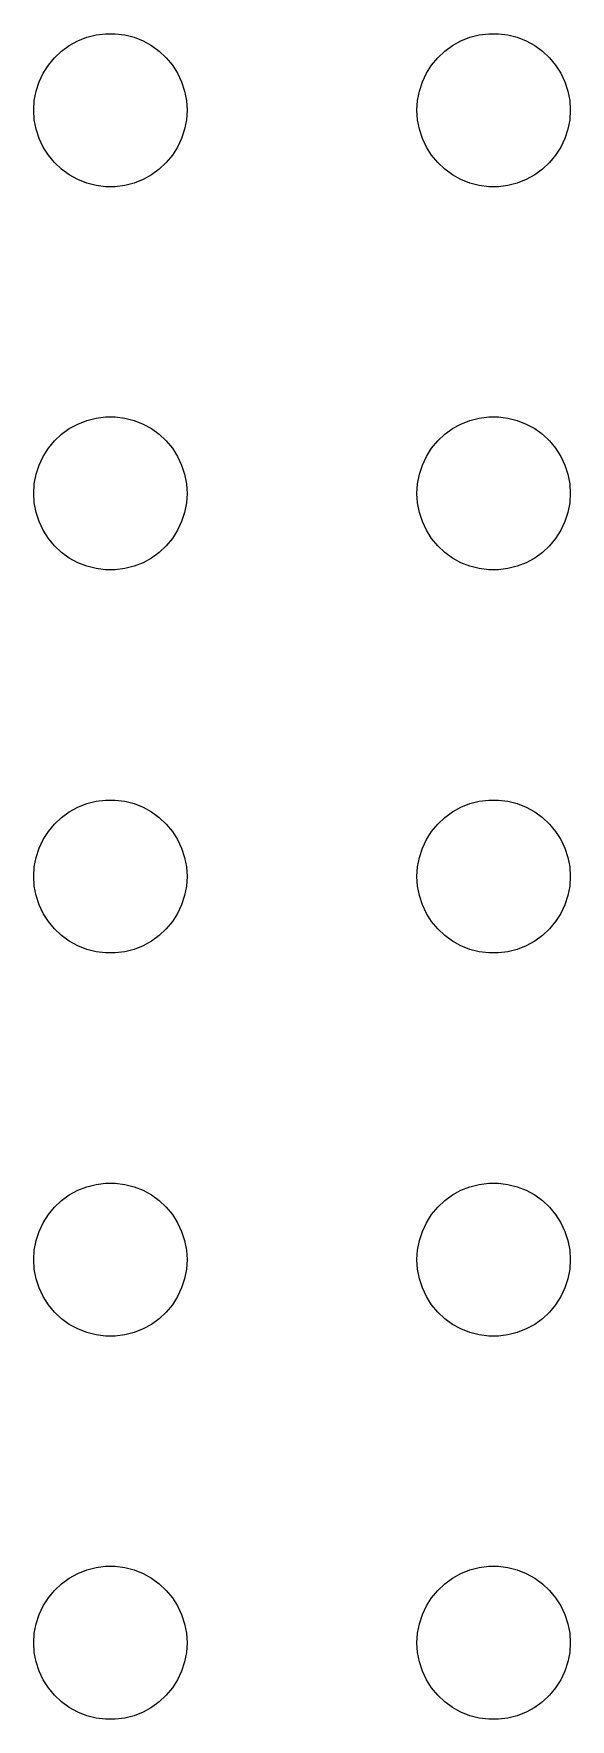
# Model space of a CAD drawing. Header units: metres. Extents: x -150 to 150, y -149 to 149.
# Drawn here: x -76.5 to -66, y -76.5 to -43.5 of the extents above; entities that cross this region are included whole.
import ezdxf

# ---------------------------------------------------------------- set-up
doc = ezdxf.new("R2010")
doc.units = ezdxf.units.M

msp = doc.modelspace()

# ---------------------------------------------------------------- linework, layer by layer
for p, q in [((-75.4635, -43.5734), (-75.2811, -43.5266)), ((-75.2811, -43.5266), (-75.0942, -43.503)), ((-75.0942, -43.503), (-74.9058, -43.503)), ((-74.9058, -43.503), (-74.7189, -43.5266)), ((-74.7189, -43.5266), (-74.5365, -43.5734)), ((-67.9635, -43.5734), (-67.7811, -43.5266)), ((-67.7811, -43.5266), (-67.5942, -43.503)), ((-67.5942, -43.503), (-67.4058, -43.503)), ((-67.4058, -43.503), (-67.2189, -43.5266)), ((-67.2189, -43.5266), (-67.0365, -43.5734)), ((-76.0934, -43.9732), (-75.9561, -43.8442)), ((-75.9561, -43.8442), (-75.8037, -43.7335)), ((-75.8037, -43.7335), (-75.6387, -43.6428)), ((-75.6387, -43.6428), (-75.4635, -43.5734)), ((-74.5365, -43.5734), (-74.3613, -43.6428)), ((-74.3613, -43.6428), (-74.1963, -43.7335)), ((-74.1963, -43.7335), (-74.0439, -43.8442)), ((-74.0439, -43.8442), (-73.9065, -43.9732)), ((-68.5934, -43.9732), (-68.4561, -43.8442)), ((-68.4561, -43.8442), (-68.3037, -43.7335)), ((-68.3037, -43.7335), (-68.1387, -43.6428)), ((-68.1387, -43.6428), (-67.9635, -43.5734)), ((-67.0365, -43.5734), (-66.8613, -43.6428)), ((-66.8613, -43.6428), (-66.6963, -43.7335)), ((-66.6963, -43.7335), (-66.5439, -43.8442)), ((-66.5439, -43.8442), (-66.4065, -43.9732)), ((-76.3145, -44.2774), (-76.2135, -44.1183)), ((-76.2135, -44.1183), (-76.0934, -43.9732)), ((-73.9065, -43.9732), (-73.7865, -44.1183)), ((-73.7865, -44.1183), (-73.6855, -44.2774)), ((-68.8145, -44.2774), (-68.7135, -44.1183)), ((-68.7135, -44.1183), (-68.5934, -43.9732)), ((-66.4065, -43.9732), (-66.2865, -44.1183)), ((-66.2865, -44.1183), (-66.1855, -44.2774)), ((-76.4529, -44.627), (-76.3947, -44.4478)), ((-76.3947, -44.4478), (-76.3145, -44.2774)), ((-73.6855, -44.2774), (-73.6053, -44.4478)), ((-73.6053, -44.4478), (-73.5471, -44.627)), ((-68.9529, -44.627), (-68.8947, -44.4478)), ((-68.8947, -44.4478), (-68.8145, -44.2774)), ((-66.1855, -44.2774), (-66.1053, -44.4478)), ((-66.1053, -44.4478), (-66.0471, -44.627)), ((-76.5, -45), (-76.4882, -44.812)), ((-76.4882, -44.812), (-76.4529, -44.627)), ((-73.5471, -44.627), (-73.5118, -44.812)), ((-73.5118, -44.812), (-73.5, -45)), ((-69, -45), (-68.9882, -44.812)), ((-68.9882, -44.812), (-68.9529, -44.627)), ((-66.0471, -44.627), (-66.0118, -44.812)), ((-66.0118, -44.812), (-66, -45)), ((-76.4882, -45.188), (-76.5, -45)), ((-76.4529, -45.373), (-76.4882, -45.188)), ((-73.5118, -45.188), (-73.5471, -45.373)), ((-73.5, -45), (-73.5118, -45.188)), ((-68.9882, -45.188), (-69, -45)), ((-68.9529, -45.373), (-68.9882, -45.188)), ((-66.0118, -45.188), (-66.0471, -45.373)), ((-66, -45), (-66.0118, -45.188)), ((-76.3947, -45.5522), (-76.4529, -45.373)), ((-73.5471, -45.373), (-73.6053, -45.5522)), ((-68.8947, -45.5522), (-68.9529, -45.373)), ((-66.0471, -45.373), (-66.1053, -45.5522)), ((-76.3145, -45.7226), (-76.3947, -45.5522)), ((-76.2135, -45.8817), (-76.3145, -45.7226)), ((-73.6855, -45.7226), (-73.7865, -45.8817)), ((-73.6053, -45.5522), (-73.6855, -45.7226)), ((-68.8145, -45.7226), (-68.8947, -45.5522)), ((-68.7135, -45.8817), (-68.8145, -45.7226)), ((-66.1855, -45.7226), (-66.2865, -45.8817)), ((-66.1053, -45.5522), (-66.1855, -45.7226)), ((-76.0934, -46.0268), (-76.2135, -45.8817)), ((-75.9561, -46.1558), (-76.0934, -46.0268)), ((-75.8037, -46.2665), (-75.9561, -46.1558)), ((-74.0439, -46.1558), (-74.1963, -46.2665)), ((-73.9065, -46.0268), (-74.0439, -46.1558)), ((-73.7865, -45.8817), (-73.9065, -46.0268)), ((-68.5934, -46.0268), (-68.7135, -45.8817)), ((-68.4561, -46.1558), (-68.5934, -46.0268)), ((-68.3037, -46.2665), (-68.4561, -46.1558)), ((-66.5439, -46.1558), (-66.6963, -46.2665)), ((-66.4065, -46.0268), (-66.5439, -46.1558)), ((-66.2865, -45.8817), (-66.4065, -46.0268)), ((-75.6387, -46.3572), (-75.8037, -46.2665)), ((-75.4635, -46.4266), (-75.6387, -46.3572)), ((-75.2811, -46.4734), (-75.4635, -46.4266)), ((-75.0942, -46.497), (-75.2811, -46.4734)), ((-74.9058, -46.497), (-75.0942, -46.497)), ((-74.7189, -46.4734), (-74.9058, -46.497)), ((-74.5365, -46.4266), (-74.7189, -46.4734)), ((-74.3613, -46.3572), (-74.5365, -46.4266)), ((-74.1963, -46.2665), (-74.3613, -46.3572)), ((-68.1387, -46.3572), (-68.3037, -46.2665)), ((-67.9635, -46.4266), (-68.1387, -46.3572)), ((-67.7811, -46.4734), (-67.9635, -46.4266)), ((-67.5942, -46.497), (-67.7811, -46.4734)), ((-67.4058, -46.497), (-67.5942, -46.497)), ((-67.2189, -46.4734), (-67.4058, -46.497)), ((-67.0365, -46.4266), (-67.2189, -46.4734)), ((-66.8613, -46.3572), (-67.0365, -46.4266)), ((-66.6963, -46.2665), (-66.8613, -46.3572)), ((-75.6387, -51.1428), (-75.4635, -51.0734)), ((-75.4635, -51.0734), (-75.2811, -51.0266)), ((-75.2811, -51.0266), (-75.0942, -51.003)), ((-75.0942, -51.003), (-74.9058, -51.003)), ((-74.9058, -51.003), (-74.7189, -51.0266)), ((-74.7189, -51.0266), (-74.5365, -51.0734)), ((-74.5365, -51.0734), (-74.3613, -51.1428)), ((-68.1387, -51.1428), (-67.9635, -51.0734)), ((-67.9635, -51.0734), (-67.7811, -51.0266)), ((-67.7811, -51.0266), (-67.5942, -51.003)), ((-67.5942, -51.003), (-67.4058, -51.003)), ((-67.4058, -51.003), (-67.2189, -51.0266)), ((-67.2189, -51.0266), (-67.0365, -51.0734)), ((-67.0365, -51.0734), (-66.8613, -51.1428)), ((-76.0934, -51.4732), (-75.9561, -51.3442)), ((-75.9561, -51.3442), (-75.8037, -51.2335)), ((-75.8037, -51.2335), (-75.6387, -51.1428)), ((-74.3613, -51.1428), (-74.1963, -51.2335)), ((-74.1963, -51.2335), (-74.0439, -51.3442)), ((-74.0439, -51.3442), (-73.9065, -51.4732)), ((-68.5934, -51.4732), (-68.4561, -51.3442)), ((-68.4561, -51.3442), (-68.3037, -51.2335)), ((-68.3037, -51.2335), (-68.1387, -51.1428)), ((-66.8613, -51.1428), (-66.6963, -51.2335)), ((-66.6963, -51.2335), (-66.5439, -51.3442)), ((-66.5439, -51.3442), (-66.4065, -51.4732)), ((-76.3947, -51.9478), (-76.3145, -51.7774)), ((-76.3145, -51.7774), (-76.2135, -51.6183)), ((-76.2135, -51.6183), (-76.0934, -51.4732)), ((-73.9065, -51.4732), (-73.7865, -51.6183)), ((-73.7865, -51.6183), (-73.6855, -51.7774)), ((-73.6855, -51.7774), (-73.6053, -51.9478)), ((-68.8947, -51.9478), (-68.8145, -51.7774)), ((-68.8145, -51.7774), (-68.7135, -51.6183)), ((-68.7135, -51.6183), (-68.5934, -51.4732)), ((-66.4065, -51.4732), (-66.2865, -51.6183)), ((-66.2865, -51.6183), (-66.1855, -51.7774)), ((-66.1855, -51.7774), (-66.1053, -51.9478)), ((-76.4882, -52.312), (-76.4529, -52.127)), ((-76.4529, -52.127), (-76.3947, -51.9478)), ((-73.6053, -51.9478), (-73.5471, -52.127)), ((-73.5471, -52.127), (-73.5118, -52.312)), ((-68.9882, -52.312), (-68.9529, -52.127)), ((-68.9529, -52.127), (-68.8947, -51.9478)), ((-66.1053, -51.9478), (-66.0471, -52.127)), ((-66.0471, -52.127), (-66.0118, -52.312)), ((-76.5, -52.5), (-76.4882, -52.312)), ((-73.5118, -52.312), (-73.5, -52.5)), ((-69, -52.5), (-68.9882, -52.312)), ((-66.0118, -52.312), (-66, -52.5)), ((-76.4882, -52.688), (-76.5, -52.5)), ((-76.4529, -52.873), (-76.4882, -52.688)), ((-73.5118, -52.688), (-73.5471, -52.873)), ((-73.5, -52.5), (-73.5118, -52.688)), ((-68.9882, -52.688), (-69, -52.5)), ((-68.9529, -52.873), (-68.9882, -52.688)), ((-66.0118, -52.688), (-66.0471, -52.873)), ((-66, -52.5), (-66.0118, -52.688)), ((-76.3947, -53.0522), (-76.4529, -52.873)), ((-76.3145, -53.2226), (-76.3947, -53.0522)), ((-73.6053, -53.0522), (-73.6855, -53.2226)), ((-73.5471, -52.873), (-73.6053, -53.0522)), ((-68.8947, -53.0522), (-68.9529, -52.873)), ((-68.8145, -53.2226), (-68.8947, -53.0522)), ((-66.1053, -53.0522), (-66.1855, -53.2226)), ((-66.0471, -52.873), (-66.1053, -53.0522)), ((-76.2135, -53.3817), (-76.3145, -53.2226)), ((-76.0934, -53.5268), (-76.2135, -53.3817)), ((-73.7865, -53.3817), (-73.9065, -53.5268)), ((-73.6855, -53.2226), (-73.7865, -53.3817)), ((-68.7135, -53.3817), (-68.8145, -53.2226)), ((-68.5934, -53.5268), (-68.7135, -53.3817)), ((-66.2865, -53.3817), (-66.4065, -53.5268)), ((-66.1855, -53.2226), (-66.2865, -53.3817)), ((-75.9561, -53.6558), (-76.0934, -53.5268)), ((-75.8037, -53.7665), (-75.9561, -53.6558)), ((-75.6387, -53.8572), (-75.8037, -53.7665)), ((-74.1963, -53.7665), (-74.3613, -53.8572)), ((-74.0439, -53.6558), (-74.1963, -53.7665)), ((-73.9065, -53.5268), (-74.0439, -53.6558)), ((-68.4561, -53.6558), (-68.5934, -53.5268)), ((-68.3037, -53.7665), (-68.4561, -53.6558)), ((-68.1387, -53.8572), (-68.3037, -53.7665)), ((-66.6963, -53.7665), (-66.8613, -53.8572)), ((-66.5439, -53.6558), (-66.6963, -53.7665)), ((-66.4065, -53.5268), (-66.5439, -53.6558)), ((-75.4635, -53.9266), (-75.6387, -53.8572)), ((-75.2811, -53.9734), (-75.4635, -53.9266)), ((-75.0942, -53.997), (-75.2811, -53.9734)), ((-74.9058, -53.997), (-75.0942, -53.997)), ((-74.7189, -53.9734), (-74.9058, -53.997)), ((-74.5365, -53.9266), (-74.7189, -53.9734)), ((-74.3613, -53.8572), (-74.5365, -53.9266)), ((-67.9635, -53.9266), (-68.1387, -53.8572)), ((-67.7811, -53.9734), (-67.9635, -53.9266)), ((-67.5942, -53.997), (-67.7811, -53.9734)), ((-67.4058, -53.997), (-67.5942, -53.997)), ((-67.2189, -53.9734), (-67.4058, -53.997)), ((-67.0365, -53.9266), (-67.2189, -53.9734)), ((-66.8613, -53.8572), (-67.0365, -53.9266)), ((-75.8037, -58.7335), (-75.6387, -58.6428)), ((-75.6387, -58.6428), (-75.4635, -58.5734)), ((-75.4635, -58.5734), (-75.2811, -58.5266)), ((-75.2811, -58.5266), (-75.0942, -58.503)), ((-75.0942, -58.503), (-74.9058, -58.503)), ((-74.9058, -58.503), (-74.7189, -58.5266)), ((-74.7189, -58.5266), (-74.5365, -58.5734)), ((-74.5365, -58.5734), (-74.3613, -58.6428)), ((-74.3613, -58.6428), (-74.1963, -58.7335)), ((-68.3037, -58.7335), (-68.1387, -58.6428)), ((-68.1387, -58.6428), (-67.9635, -58.5734)), ((-67.9635, -58.5734), (-67.7811, -58.5266)), ((-67.7811, -58.5266), (-67.5942, -58.503)), ((-67.5942, -58.503), (-67.4058, -58.503)), ((-67.4058, -58.503), (-67.2189, -58.5266)), ((-67.2189, -58.5266), (-67.0365, -58.5734)), ((-67.0365, -58.5734), (-66.8613, -58.6428)), ((-66.8613, -58.6428), (-66.6963, -58.7335)), ((-76.2135, -59.1183), (-76.0934, -58.9732)), ((-76.0934, -58.9732), (-75.9561, -58.8442)), ((-75.9561, -58.8442), (-75.8037, -58.7335)), ((-74.1963, -58.7335), (-74.0439, -58.8442)), ((-74.0439, -58.8442), (-73.9065, -58.9732)), ((-73.9065, -58.9732), (-73.7865, -59.1183)), ((-68.7135, -59.1183), (-68.5934, -58.9732)), ((-68.5934, -58.9732), (-68.4561, -58.8442)), ((-68.4561, -58.8442), (-68.3037, -58.7335)), ((-66.6963, -58.7335), (-66.5439, -58.8442)), ((-66.5439, -58.8442), (-66.4065, -58.9732)), ((-66.4065, -58.9732), (-66.2865, -59.1183)), ((-76.3947, -59.4478), (-76.3145, -59.2774)), ((-76.3145, -59.2774), (-76.2135, -59.1183)), ((-73.7865, -59.1183), (-73.6855, -59.2774)), ((-73.6855, -59.2774), (-73.6053, -59.4478)), ((-68.8947, -59.4478), (-68.8145, -59.2774)), ((-68.8145, -59.2774), (-68.7135, -59.1183)), ((-66.2865, -59.1183), (-66.1855, -59.2774)), ((-66.1855, -59.2774), (-66.1053, -59.4478)), ((-76.4882, -59.812), (-76.4529, -59.627)), ((-76.4529, -59.627), (-76.3947, -59.4478)), ((-73.6053, -59.4478), (-73.5471, -59.627)), ((-73.5471, -59.627), (-73.5118, -59.812)), ((-68.9882, -59.812), (-68.9529, -59.627)), ((-68.9529, -59.627), (-68.8947, -59.4478)), ((-66.1053, -59.4478), (-66.0471, -59.627)), ((-66.0471, -59.627), (-66.0118, -59.812)), ((-76.5, -60), (-76.4882, -59.812)), ((-76.4882, -60.188), (-76.5, -60)), ((-73.5118, -59.812), (-73.5, -60)), ((-73.5, -60), (-73.5118, -60.188)), ((-69, -60), (-68.9882, -59.812)), ((-68.9882, -60.188), (-69, -60)), ((-66.0118, -59.812), (-66, -60)), ((-66, -60), (-66.0118, -60.188)), ((-76.4529, -60.373), (-76.4882, -60.188)), ((-76.3947, -60.5522), (-76.4529, -60.373)), ((-73.5471, -60.373), (-73.6053, -60.5522)), ((-73.5118, -60.188), (-73.5471, -60.373)), ((-68.9529, -60.373), (-68.9882, -60.188)), ((-68.8947, -60.5522), (-68.9529, -60.373)), ((-66.0471, -60.373), (-66.1053, -60.5522)), ((-66.0118, -60.188), (-66.0471, -60.373)), ((-76.3145, -60.7226), (-76.3947, -60.5522)), ((-73.6053, -60.5522), (-73.6855, -60.7226)), ((-68.8145, -60.7226), (-68.8947, -60.5522)), ((-66.1053, -60.5522), (-66.1855, -60.7226)), ((-76.2135, -60.8817), (-76.3145, -60.7226)), ((-76.0934, -61.0268), (-76.2135, -60.8817)), ((-75.9561, -61.1558), (-76.0934, -61.0268)), ((-73.9065, -61.0268), (-74.0439, -61.1558)), ((-73.7865, -60.8817), (-73.9065, -61.0268)), ((-73.6855, -60.7226), (-73.7865, -60.8817)), ((-68.7135, -60.8817), (-68.8145, -60.7226)), ((-68.5934, -61.0268), (-68.7135, -60.8817)), ((-68.4561, -61.1558), (-68.5934, -61.0268)), ((-66.4065, -61.0268), (-66.5439, -61.1558)), ((-66.2865, -60.8817), (-66.4065, -61.0268)), ((-66.1855, -60.7226), (-66.2865, -60.8817)), ((-75.8037, -61.2665), (-75.9561, -61.1558)), ((-75.6387, -61.3572), (-75.8037, -61.2665)), ((-75.4635, -61.4266), (-75.6387, -61.3572)), ((-74.3613, -61.3572), (-74.5365, -61.4266)), ((-74.1963, -61.2665), (-74.3613, -61.3572)), ((-74.0439, -61.1558), (-74.1963, -61.2665)), ((-68.3037, -61.2665), (-68.4561, -61.1558)), ((-68.1387, -61.3572), (-68.3037, -61.2665)), ((-67.9635, -61.4266), (-68.1387, -61.3572)), ((-66.8613, -61.3572), (-67.0365, -61.4266)), ((-66.6963, -61.2665), (-66.8613, -61.3572)), ((-66.5439, -61.1558), (-66.6963, -61.2665)), ((-75.2811, -61.4734), (-75.4635, -61.4266)), ((-75.0942, -61.497), (-75.2811, -61.4734)), ((-74.9058, -61.497), (-75.0942, -61.497)), ((-74.7189, -61.4734), (-74.9058, -61.497)), ((-74.5365, -61.4266), (-74.7189, -61.4734)), ((-67.7811, -61.4734), (-67.9635, -61.4266)), ((-67.5942, -61.497), (-67.7811, -61.4734)), ((-67.4058, -61.497), (-67.5942, -61.497)), ((-67.2189, -61.4734), (-67.4058, -61.497)), ((-67.0365, -61.4266), (-67.2189, -61.4734)), ((-75.9561, -66.3442), (-75.8037, -66.2335)), ((-75.8037, -66.2335), (-75.6387, -66.1428)), ((-75.6387, -66.1428), (-75.4635, -66.0734)), ((-75.4635, -66.0734), (-75.2811, -66.0266)), ((-75.2811, -66.0266), (-75.0942, -66.003)), ((-75.0942, -66.003), (-74.9058, -66.003)), ((-74.9058, -66.003), (-74.7189, -66.0266)), ((-74.7189, -66.0266), (-74.5365, -66.0734)), ((-74.5365, -66.0734), (-74.3613, -66.1428)), ((-74.3613, -66.1428), (-74.1963, -66.2335)), ((-74.1963, -66.2335), (-74.0439, -66.3442)), ((-68.4561, -66.3442), (-68.3037, -66.2335)), ((-68.3037, -66.2335), (-68.1387, -66.1428)), ((-68.1387, -66.1428), (-67.9635, -66.0734)), ((-67.9635, -66.0734), (-67.7811, -66.0266)), ((-67.7811, -66.0266), (-67.5942, -66.003)), ((-67.5942, -66.003), (-67.4058, -66.003)), ((-67.4058, -66.003), (-67.2189, -66.0266)), ((-67.2189, -66.0266), (-67.0365, -66.0734)), ((-67.0365, -66.0734), (-66.8613, -66.1428)), ((-66.8613, -66.1428), (-66.6963, -66.2335)), ((-66.6963, -66.2335), (-66.5439, -66.3442)), ((-76.3145, -66.7774), (-76.2135, -66.6183)), ((-76.2135, -66.6183), (-76.0934, -66.4732)), ((-76.0934, -66.4732), (-75.9561, -66.3442)), ((-74.0439, -66.3442), (-73.9065, -66.4732)), ((-73.9065, -66.4732), (-73.7865, -66.6183)), ((-73.7865, -66.6183), (-73.6855, -66.7774)), ((-68.8145, -66.7774), (-68.7135, -66.6183)), ((-68.7135, -66.6183), (-68.5934, -66.4732)), ((-68.5934, -66.4732), (-68.4561, -66.3442)), ((-66.5439, -66.3442), (-66.4065, -66.4732)), ((-66.4065, -66.4732), (-66.2865, -66.6183)), ((-66.2865, -66.6183), (-66.1855, -66.7774)), ((-76.4529, -67.127), (-76.3947, -66.9478)), ((-76.3947, -66.9478), (-76.3145, -66.7774)), ((-73.6855, -66.7774), (-73.6053, -66.9478)), ((-73.6053, -66.9478), (-73.5471, -67.127)), ((-68.9529, -67.127), (-68.8947, -66.9478)), ((-68.8947, -66.9478), (-68.8145, -66.7774)), ((-66.1855, -66.7774), (-66.1053, -66.9478)), ((-66.1053, -66.9478), (-66.0471, -67.127)), ((-76.4882, -67.312), (-76.4529, -67.127)), ((-73.5471, -67.127), (-73.5118, -67.312)), ((-68.9882, -67.312), (-68.9529, -67.127)), ((-66.0471, -67.127), (-66.0118, -67.312)), ((-76.5, -67.5), (-76.4882, -67.312)), ((-76.4882, -67.688), (-76.5, -67.5)), ((-73.5118, -67.312), (-73.5, -67.5)), ((-73.5, -67.5), (-73.5118, -67.688)), ((-69, -67.5), (-68.9882, -67.312)), ((-68.9882, -67.688), (-69, -67.5)), ((-66.0118, -67.312), (-66, -67.5)), ((-66, -67.5), (-66.0118, -67.688)), ((-76.4529, -67.873), (-76.4882, -67.688)), ((-76.3947, -68.0522), (-76.4529, -67.873)), ((-73.5471, -67.873), (-73.6053, -68.0522)), ((-73.5118, -67.688), (-73.5471, -67.873)), ((-68.9529, -67.873), (-68.9882, -67.688)), ((-68.8947, -68.0522), (-68.9529, -67.873)), ((-66.0471, -67.873), (-66.1053, -68.0522)), ((-66.0118, -67.688), (-66.0471, -67.873)), ((-76.3145, -68.2226), (-76.3947, -68.0522)), ((-76.2135, -68.3817), (-76.3145, -68.2226)), ((-73.6855, -68.2226), (-73.7865, -68.3817)), ((-73.6053, -68.0522), (-73.6855, -68.2226)), ((-68.8145, -68.2226), (-68.8947, -68.0522)), ((-68.7135, -68.3817), (-68.8145, -68.2226)), ((-66.1855, -68.2226), (-66.2865, -68.3817)), ((-66.1053, -68.0522), (-66.1855, -68.2226)), ((-76.0934, -68.5268), (-76.2135, -68.3817)), ((-75.9561, -68.6558), (-76.0934, -68.5268)), ((-73.9065, -68.5268), (-74.0439, -68.6558)), ((-73.7865, -68.3817), (-73.9065, -68.5268)), ((-68.5934, -68.5268), (-68.7135, -68.3817)), ((-68.4561, -68.6558), (-68.5934, -68.5268)), ((-66.4065, -68.5268), (-66.5439, -68.6558)), ((-66.2865, -68.3817), (-66.4065, -68.5268)), ((-75.8037, -68.7665), (-75.9561, -68.6558)), ((-75.6387, -68.8572), (-75.8037, -68.7665)), ((-75.4635, -68.9266), (-75.6387, -68.8572)), ((-75.2811, -68.9734), (-75.4635, -68.9266)), ((-74.5365, -68.9266), (-74.7189, -68.9734)), ((-74.3613, -68.8572), (-74.5365, -68.9266)), ((-74.1963, -68.7665), (-74.3613, -68.8572)), ((-74.0439, -68.6558), (-74.1963, -68.7665)), ((-68.3037, -68.7665), (-68.4561, -68.6558)), ((-68.1387, -68.8572), (-68.3037, -68.7665)), ((-67.9635, -68.9266), (-68.1387, -68.8572)), ((-67.7811, -68.9734), (-67.9635, -68.9266)), ((-67.0365, -68.9266), (-67.2189, -68.9734)), ((-66.8613, -68.8572), (-67.0365, -68.9266)), ((-66.6963, -68.7665), (-66.8613, -68.8572)), ((-66.5439, -68.6558), (-66.6963, -68.7665)), ((-75.0942, -68.997), (-75.2811, -68.9734)), ((-74.9058, -68.997), (-75.0942, -68.997)), ((-74.7189, -68.9734), (-74.9058, -68.997)), ((-67.5942, -68.997), (-67.7811, -68.9734)), ((-67.4058, -68.997), (-67.5942, -68.997)), ((-67.2189, -68.9734), (-67.4058, -68.997)), ((-75.6387, -73.6428), (-75.4635, -73.5734)), ((-75.4635, -73.5734), (-75.2811, -73.5266)), ((-75.2811, -73.5266), (-75.0942, -73.503)), ((-75.0942, -73.503), (-74.9058, -73.503)), ((-74.9058, -73.503), (-74.7189, -73.5266)), ((-74.7189, -73.5266), (-74.5365, -73.5734)), ((-74.5365, -73.5734), (-74.3613, -73.6428)), ((-68.1387, -73.6428), (-67.9635, -73.5734)), ((-67.9635, -73.5734), (-67.7811, -73.5266)), ((-67.7811, -73.5266), (-67.5942, -73.503)), ((-67.5942, -73.503), (-67.4058, -73.503)), ((-67.4058, -73.503), (-67.2189, -73.5266)), ((-67.2189, -73.5266), (-67.0365, -73.5734)), ((-67.0365, -73.5734), (-66.8613, -73.6428)), ((-76.0934, -73.9732), (-75.9561, -73.8442)), ((-75.9561, -73.8442), (-75.8037, -73.7335)), ((-75.8037, -73.7335), (-75.6387, -73.6428)), ((-74.3613, -73.6428), (-74.1963, -73.7335)), ((-74.1963, -73.7335), (-74.0439, -73.8442)), ((-74.0439, -73.8442), (-73.9065, -73.9732)), ((-68.5934, -73.9732), (-68.4561, -73.8442)), ((-68.4561, -73.8442), (-68.3037, -73.7335)), ((-68.3037, -73.7335), (-68.1387, -73.6428)), ((-66.8613, -73.6428), (-66.6963, -73.7335)), ((-66.6963, -73.7335), (-66.5439, -73.8442)), ((-66.5439, -73.8442), (-66.4065, -73.9732)), ((-76.3145, -74.2774), (-76.2135, -74.1183)), ((-76.2135, -74.1183), (-76.0934, -73.9732)), ((-73.9065, -73.9732), (-73.7865, -74.1183)), ((-73.7865, -74.1183), (-73.6855, -74.2774)), ((-68.8145, -74.2774), (-68.7135, -74.1183)), ((-68.7135, -74.1183), (-68.5934, -73.9732)), ((-66.4065, -73.9732), (-66.2865, -74.1183)), ((-66.2865, -74.1183), (-66.1855, -74.2774)), ((-76.4529, -74.627), (-76.3947, -74.4478)), ((-76.3947, -74.4478), (-76.3145, -74.2774)), ((-73.6855, -74.2774), (-73.6053, -74.4478)), ((-73.6053, -74.4478), (-73.5471, -74.627)), ((-68.9529, -74.627), (-68.8947, -74.4478)), ((-68.8947, -74.4478), (-68.8145, -74.2774)), ((-66.1855, -74.2774), (-66.1053, -74.4478)), ((-66.1053, -74.4478), (-66.0471, -74.627)), ((-76.5, -75), (-76.4882, -74.812)), ((-76.4882, -74.812), (-76.4529, -74.627)), ((-73.5471, -74.627), (-73.5118, -74.812)), ((-73.5118, -74.812), (-73.5, -75)), ((-69, -75), (-68.9882, -74.812)), ((-68.9882, -74.812), (-68.9529, -74.627)), ((-66.0471, -74.627), (-66.0118, -74.812)), ((-66.0118, -74.812), (-66, -75)), ((-76.4882, -75.188), (-76.5, -75)), ((-76.4529, -75.373), (-76.4882, -75.188)), ((-73.5118, -75.188), (-73.5471, -75.373)), ((-73.5, -75), (-73.5118, -75.188)), ((-68.9882, -75.188), (-69, -75)), ((-68.9529, -75.373), (-68.9882, -75.188)), ((-66.0118, -75.188), (-66.0471, -75.373)), ((-66, -75), (-66.0118, -75.188)), ((-76.3947, -75.5522), (-76.4529, -75.373)), ((-76.3145, -75.7226), (-76.3947, -75.5522)), ((-73.6053, -75.5522), (-73.6855, -75.7226)), ((-73.5471, -75.373), (-73.6053, -75.5522)), ((-68.8947, -75.5522), (-68.9529, -75.373)), ((-68.8145, -75.7226), (-68.8947, -75.5522)), ((-66.1053, -75.5522), (-66.1855, -75.7226)), ((-66.0471, -75.373), (-66.1053, -75.5522)), ((-76.2135, -75.8817), (-76.3145, -75.7226)), ((-76.0934, -76.0268), (-76.2135, -75.8817)), ((-73.7865, -75.8817), (-73.9065, -76.0268)), ((-73.6855, -75.7226), (-73.7865, -75.8817)), ((-68.7135, -75.8817), (-68.8145, -75.7226)), ((-68.5934, -76.0268), (-68.7135, -75.8817)), ((-66.2865, -75.8817), (-66.4065, -76.0268)), ((-66.1855, -75.7226), (-66.2865, -75.8817)), ((-75.9561, -76.1558), (-76.0934, -76.0268)), ((-75.8037, -76.2665), (-75.9561, -76.1558)), ((-74.0439, -76.1558), (-74.1963, -76.2665)), ((-73.9065, -76.0268), (-74.0439, -76.1558)), ((-68.4561, -76.1558), (-68.5934, -76.0268)), ((-68.3037, -76.2665), (-68.4561, -76.1558)), ((-66.5439, -76.1558), (-66.6963, -76.2665)), ((-66.4065, -76.0268), (-66.5439, -76.1558)), ((-75.6387, -76.3572), (-75.8037, -76.2665)), ((-75.4635, -76.4266), (-75.6387, -76.3572)), ((-75.2811, -76.4734), (-75.4635, -76.4266)), ((-75.0942, -76.497), (-75.2811, -76.4734)), ((-74.9058, -76.497), (-75.0942, -76.497)), ((-74.7189, -76.4734), (-74.9058, -76.497)), ((-74.5365, -76.4266), (-74.7189, -76.4734)), ((-74.3613, -76.3572), (-74.5365, -76.4266)), ((-74.1963, -76.2665), (-74.3613, -76.3572)), ((-68.1387, -76.3572), (-68.3037, -76.2665)), ((-67.9635, -76.4266), (-68.1387, -76.3572)), ((-67.7811, -76.4734), (-67.9635, -76.4266)), ((-67.5942, -76.497), (-67.7811, -76.4734)), ((-67.4058, -76.497), (-67.5942, -76.497)), ((-67.2189, -76.4734), (-67.4058, -76.497)), ((-67.0365, -76.4266), (-67.2189, -76.4734)), ((-66.8613, -76.3572), (-67.0365, -76.4266)), ((-66.6963, -76.2665), (-66.8613, -76.3572))]:
    msp.add_line(p, q)

doc.saveas('drawing.dxf')
